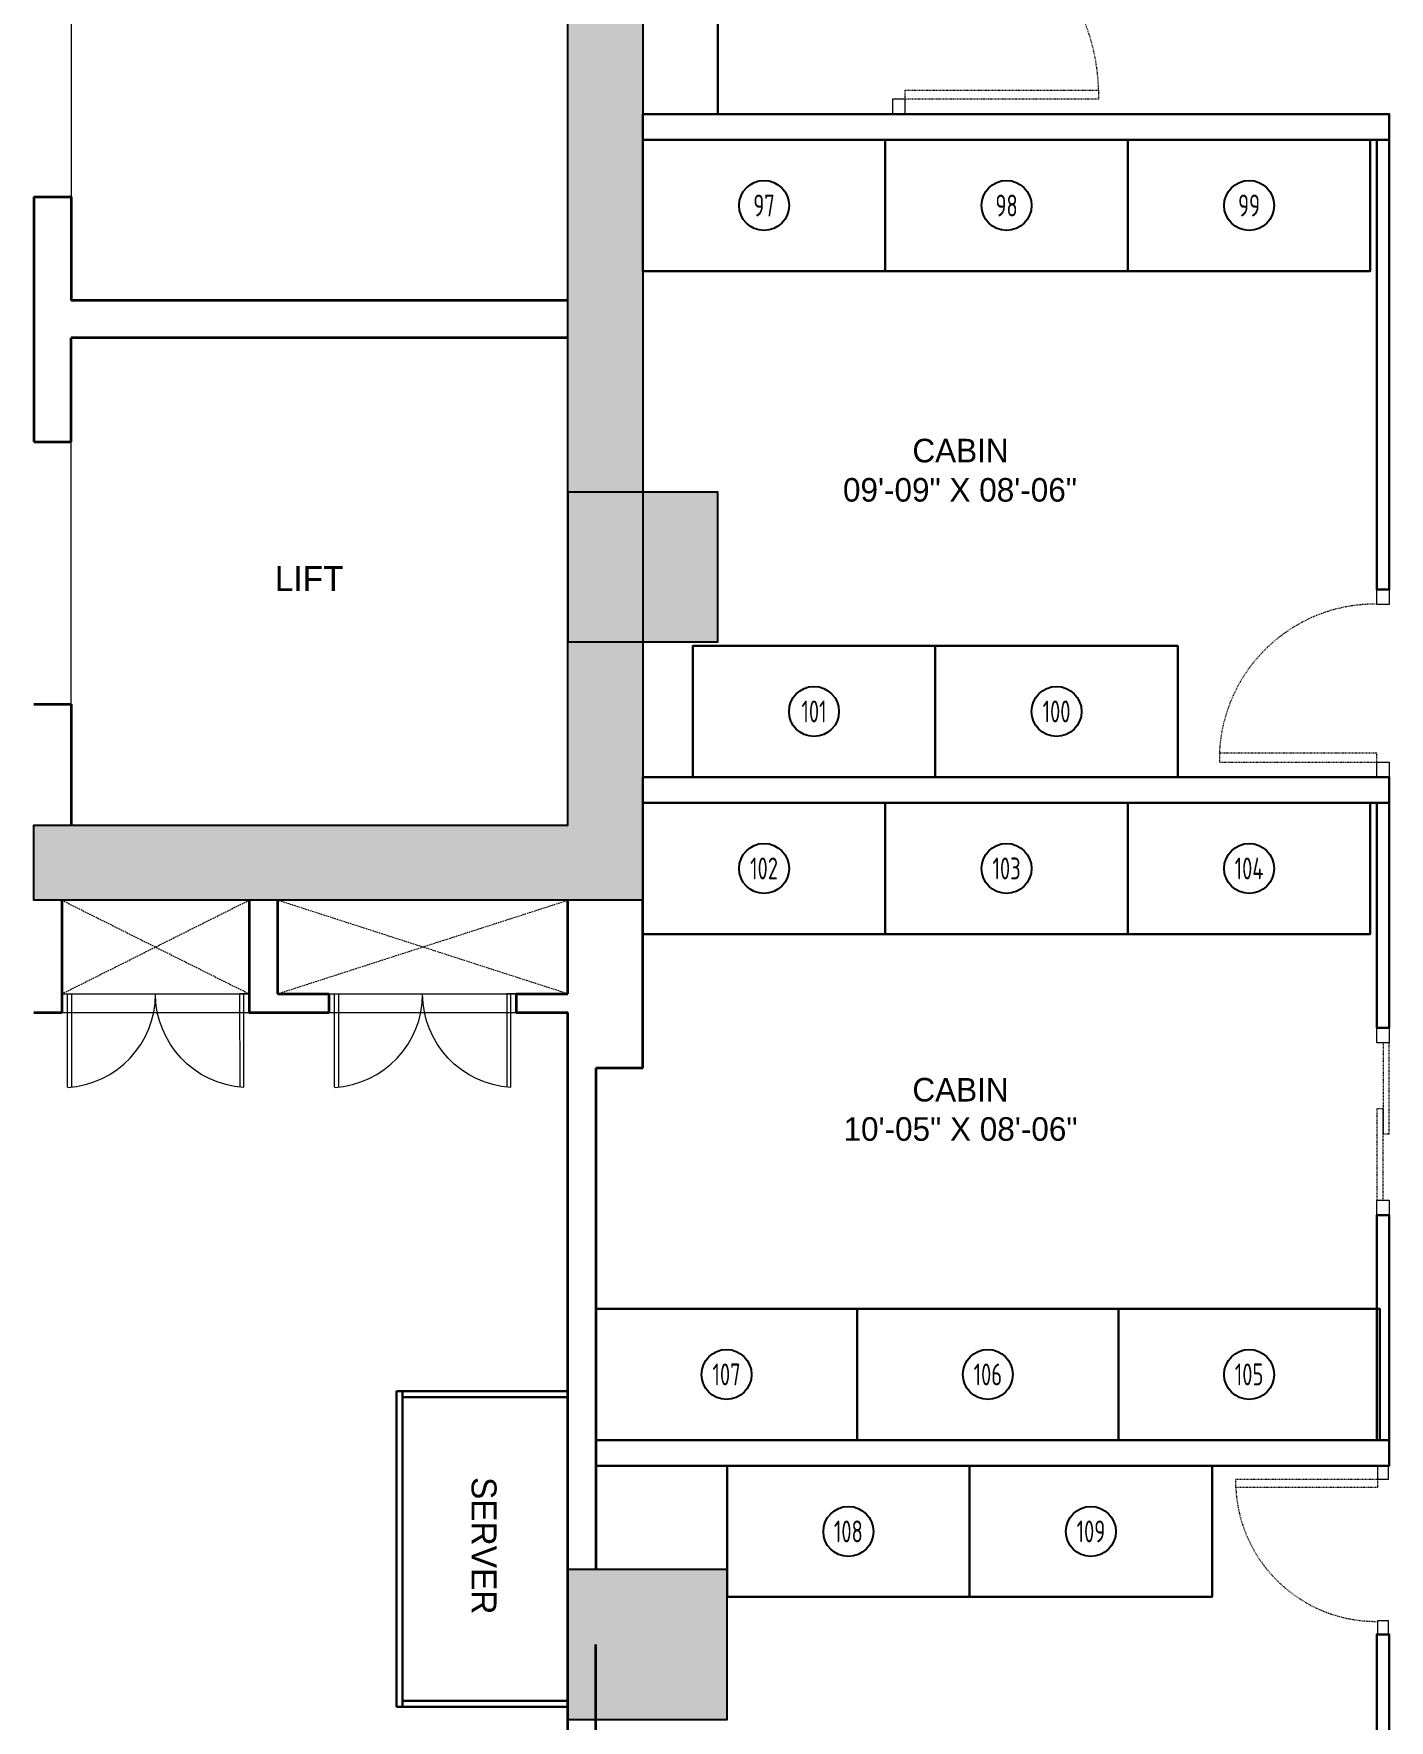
# Model space of a CAD drawing. Header units: millimetres. Extents: x 2165 to 3229, y 834 to 2305.
# Drawn here: x 2724.9 to 2941.9, y 1593.9 to 1863.9 of the extents above; entities that cross this region are included whole.
import ezdxf
from ezdxf.enums import TextEntityAlignment as Align

# ---------------------------------------------------------------- set-up
doc = ezdxf.new("R2010")
doc.units = ezdxf.units.MM
for name, pattern in [('DOT2', [0.125, 0, -0.125]), ('HIDDEN', [0.375, 0.25, -0.125]), ('HIDDEN2', [0.1875, 0.125, -0.0625])]:
    doc.linetypes.add(name, pattern=pattern)
for name, color, linetype in [('BH', 6, 'Continuous'), ('FILL', 253, 'Continuous'), ('LIFT', 222, 'Continuous'), ('STR. COL', 222, 'Continuous')]:
    doc.layers.add(name, color=color, linetype=linetype)
for name, color, linetype, lineweight in [('COL HATCH', 50, 'Continuous', 9), ('DOOR', 7, 'Continuous', 18), ('FUR', 12, 'Continuous', 30), ('g-dot', 3, 'HIDDEN', 9), ('g-dw', 3, 'Continuous', 5), ('GLASS', 174, 'Continuous', 30), ('GYPSUM PARTITION', 33, 'Continuous', 30), ('text', 5, 'Continuous', 0), ('WALL', 7, 'Continuous', 35), ('WIN', 144, 'Continuous', 15)]:
    doc.layers.add(name, color=color, linetype=linetype, lineweight=lineweight)
doc.styles.add('VIBRANT', font='BKANT.TTF')
doc.styles.add('YQ_TEXT', font='SUPEROS.SHX', dxfattribs={"width": 0.8, "bigfont": 'HZDX.SHX'})

# ---------------------------------------------------------------- blocks, each defined once
blk = doc.blocks.new('D')
at = {"color": 232}
for p, q in [((-3.07, 0), (-3.06, 29.84)), ((0, 0), (-3.07, 0))]:
    blk.add_line(p, q, dxfattribs=at)
at = {"color": 232, "const_width": 0.432}
blk.add_lwpolyline([(-1.78, 0), (-1.77, 29.95)], dxfattribs=at)
at = {"color": 232}
blk.add_arc((0, 0), 30, 93.3869, 180, dxfattribs=at)
blk = doc.blocks.new('A$C104176b6')
at = {"layer": 'g-dot', "color": 250, "linetype": 'HIDDEN2', "lineweight": 5}
blk.add_lwpolyline([(2, -3.84), (27.2, -3.84), (27.2, -2.4), (2, -2.4)], close=True, dxfattribs=at)
at = {"layer": 'g-dot', "color": 250, "linetype": 'DOT2', "lineweight": 5, "ltscale": 0.05}
blk.add_arc((2.23, -2.69), 25, 270, 357.3546, dxfattribs=at)
at = {"layer": 'g-dw'}
for points in [[(0, 0), (2, 0), (2, -2.4), (0, -2.4)], [(0, -27.6), (2, -27.6), (2, -30), (0, -30)]]:
    blk.add_lwpolyline(points, close=True, dxfattribs=at)

msp = doc.modelspace()

# ---------------------------------------------------------------- hatches: boundary and pattern name
at = {"layer": 'COL HATCH'}
h = msp.add_hatch(color=256, dxfattribs=at)
h.dxf.hatch_style = 1
h.paths.add_polyline_path([(2810.4, 1766.51), (2834.4, 1766.51), (2834.4, 1790.51), (2810.4, 1790.51)])
h = msp.add_hatch(color=256, dxfattribs=at)
h.dxf.hatch_style = 1
h.paths.add_polyline_path([(2810.4, 1594.01), (2835.9, 1594.01), (2835.9, 1618.01), (2810.4, 1618.01)])
at = {"layer": 'FILL'}
h = msp.add_hatch(color=256, dxfattribs=at)
h.dxf.hatch_style = 1
h.paths.add_polyline_path([(2822.4, 1911.17), (2822.4, 1725.17), (2810.4, 1725.17), (2810.4, 1911.17)])
h = msp.add_hatch(color=256, dxfattribs=at)
h.dxf.hatch_style = 1
h.paths.add_polyline_path([(2724.9, 1725.17), (2810.4, 1725.17), (2810.4, 1737.17), (2724.9, 1737.17)])

# ---------------------------------------------------------------- linework, layer by layer
at = {"layer": 'BH'}
for centre in [(2841.81, 1836.38), (2880.64, 1836.38), (2919.46, 1836.38), (2849.81, 1755.38), (2888.64, 1755.38), (2841.81, 1730.25), (2880.64, 1730.25), (2919.46, 1730.25), (2835.81, 1649.25), (2877.64, 1649.25), (2919.46, 1649.25), (2855.31, 1624.12), (2894.14, 1624.12)]:
    msp.add_circle(centre, 4, dxfattribs=at)
at = {"layer": 'FUR'}
for p, q in [((2782.96, 1596.01, 0), (2782.96, 1646.59, 0)), ((2782.96, 1646.59, 0), (2810.4, 1646.59, 0)), ((2783.93, 1596.01, 0), (2783.93, 1646.59, 0)), ((2783.93, 1645.59, 0), (2810.4, 1645.59, 0)), ((2810.52, 1596.01, 0), (2782.96, 1596.01, 0)), ((2783.93, 1597.01, 0), (2810.52, 1597.01, 0))]:
    msp.add_line(p, q, dxfattribs=at)
at = {"layer": 'FUR', "elevation": 0}
msp.add_lwpolyline([(2834.4, 1887.17), (2834.4, 1851)], dxfattribs=at)
for points in [[(2861.22, 1846.88), (2822.4, 1846.88), (2822.4, 1825.88), (2861.22, 1825.88)], [(2900.05, 1846.88), (2861.22, 1846.88), (2861.22, 1825.88), (2900.05, 1825.88)], [(2938.87, 1846.88), (2900.05, 1846.88), (2900.05, 1825.88), (2938.87, 1825.88)], [(2869.22, 1744.88), (2830.4, 1744.88), (2830.4, 1765.88), (2869.22, 1765.88)], [(2908.05, 1744.88), (2869.22, 1744.88), (2869.22, 1765.88), (2908.05, 1765.88)], [(2861.22, 1740.75), (2822.4, 1740.75), (2822.4, 1719.75), (2861.22, 1719.75)], [(2900.05, 1740.75), (2861.22, 1740.75), (2861.22, 1719.75), (2900.05, 1719.75)], [(2938.87, 1740.75), (2900.05, 1740.75), (2900.05, 1719.75), (2938.87, 1719.75)], [(2856.72, 1638.75), (2814.9, 1638.75), (2814.9, 1659.75), (2856.72, 1659.75)], [(2898.55, 1638.75), (2856.72, 1638.75), (2856.72, 1659.75), (2898.55, 1659.75)], [(2940.37, 1638.75), (2898.55, 1638.75), (2898.55, 1659.75), (2940.37, 1659.75)], [(2874.72, 1634.62), (2835.9, 1634.62), (2835.9, 1613.62), (2874.72, 1613.62)], [(2913.55, 1634.62), (2874.72, 1634.62), (2874.72, 1613.62), (2913.55, 1613.62)]]:
    msp.add_lwpolyline(points, close=True, dxfattribs=at)
at = {"layer": 'g-dot', "color": 250, "linetype": 'HIDDEN2', "lineweight": 5, "elevation": 0}
for points in [[(2864.4, 1854.84), (2895.37, 1854.84), (2895.37, 1853.4), (2864.4, 1853.4)], [(2941.9, 1687.75), (2941.9, 1702.35), (2940.9, 1702.35), (2940.9, 1687.75)], [(2940.9, 1677.15), (2940.9, 1691.75), (2939.9, 1691.75), (2939.9, 1677.15)], [(2940, 1631.17), (2917.32, 1631.17), (2917.32, 1632.46), (2940, 1632.46)]]:
    msp.add_lwpolyline(points, close=True, dxfattribs=at)
at = {"layer": 'g-dot', "color": 250, "linetype": 'DOT2', "lineweight": 5, "ltscale": 0.05}
for centre, radius, start, end in [((2864.42, 1854.17, 0), 30.96, 1.2535, 90.0317), ((2939.8, 1632.21, 0), 22.5, 182.6454, 270)]:
    msp.add_arc(centre, radius, start, end, dxfattribs=at)
at = {"layer": 'g-dw', "elevation": 0}
for points in [[(2862.4, 1851), (2864.4, 1851), (2864.4, 1853.4), (2862.4, 1853.4)], [(2939.9, 1704.75), (2941.9, 1704.75), (2941.9, 1702.35), (2939.9, 1702.35)], [(2939.9, 1677.15), (2941.9, 1677.15), (2941.9, 1674.75), (2939.9, 1674.75)], [(2941.8, 1634.62), (2940, 1634.62), (2940, 1632.46), (2941.8, 1632.46)], [(2941.8, 1609.78), (2940, 1609.78), (2940, 1607.62), (2941.8, 1607.62)]]:
    msp.add_lwpolyline(points, close=True, dxfattribs=at)
at = {"layer": 'GLASS', "elevation": 0}
for points in [[(2941.9, 1846.88), (2941.9, 1774.88), (2939.9, 1774.88), (2939.9, 1846.88)], [(2941.9, 1704.75), (2941.9, 1740.75), (2939.9, 1740.75), (2939.9, 1704.75), (2941.9, 1704.75)], [(2941.9, 1674.75), (2939.9, 1674.75), (2939.9, 1638.75)], [(2941.9, 1638.75), (2941.9, 1674.75)], [(2941.9, 1532.62), (2941.9, 1607.62), (2939.9, 1607.62), (2939.9, 1532.62)]]:
    msp.add_lwpolyline(points, dxfattribs=at)
at = {"layer": 'GYPSUM PARTITION', "elevation": 0}
for points in [[(2822.4, 1851), (2941.9, 1851), (2941.9, 1846.88), (2822.4, 1846.88)], [(2822.4, 1744.88), (2941.9, 1744.88), (2941.9, 1740.75), (2822.4, 1740.75)], [(2814.9, 1638.75), (2941.9, 1638.75), (2941.9, 1634.62), (2814.9, 1634.62)]]:
    msp.add_lwpolyline(points, close=True, dxfattribs=at)
at = {"layer": 'LIFT', "elevation": 0}
msp.add_lwpolyline([(2810.4, 1899.17), (2724.9, 1899.17), (2724.9, 1911.17), (2822.4, 1911.17), (2822.4, 1725.17), (2724.9, 1725.17), (2724.9, 1737.17), (2810.4, 1737.17)], close=True, dxfattribs=at)
at = {"layer": 'STR. COL', "elevation": 0}
for points in [[(2810.4, 1766.51), (2834.4, 1766.51), (2834.4, 1790.51), (2810.4, 1790.51)], [(2810.4, 1594.01), (2835.9, 1594.01), (2835.9, 1618.01), (2810.4, 1618.01)]]:
    msp.add_lwpolyline(points, close=True, dxfattribs=at)
at = {"layer": 'WALL'}
for p, q in [((2724.9, 1837.78, 0), (2724.9, 1798.56, 0)), ((2724.9, 1837.78, 0), (2730.9, 1837.78, 0)), ((2730.9, 1837.78, 0), (2730.9, 1821.17, 0)), ((2810.4, 1821.17, 0), (2730.9, 1821.17, 0)), ((2810.4, 1815.17, 0), (2730.9, 1815.17, 0)), ((2730.9, 1798.56, 0), (2730.9, 1815.17, 0)), ((2724.9, 1798.56, 0), (2730.9, 1798.56, 0)), ((2724.9, 1756.56, 0), (2730.9, 1756.56, 0)), ((2730.9, 1756.56, 0), (2730.9, 1737.17, 0)), ((2729.4, 1725.17, 0), (2729.4, 1707.17, 0)), ((2759.4, 1725.17, 0), (2759.4, 1707.17, 0)), ((2763.9, 1725.17, 0), (2763.9, 1710.17, 0)), ((2810.4, 1710.17, 0), (2810.4, 1725.17, 0)), ((2822.4, 1698.26, 0), (2822.4, 1725.17, 0)), ((2763.9, 1710.17, 0), (2772.15, 1710.17, 0)), ((2772.15, 1710.17, 0), (2772.15, 1707.17, 0)), ((2802.15, 1710.17, 0), (2810.4, 1710.17, 0)), ((2802.15, 1710.17, 0), (2802.15, 1707.17, 0)), ((2724.9, 1707.17, 0), (2729.4, 1707.17, 0)), ((2759.4, 1707.17, 0), (2772.15, 1707.17, 0)), ((2802.15, 1707.17, 0), (2810.4, 1707.17, 0)), ((2810.4, 1637.78, 0), (2810.4, 1707.17, 0)), ((2822.4, 1698.26, 0), (2814.9, 1698.26, 0)), ((2814.9, 1698.26, 0), (2814.9, 1618.01, 0)), ((2810.4, 1255.76, 0), (2810.4, 1650.26, 0)), ((2814.9, 1440.52, 0), (2814.9, 1606.01, 0))]:
    msp.add_line(p, q, dxfattribs=at)
at = {"layer": 'WIN'}
for p, q in [((2730.9, 1879.78, 0), (2730.9, 1837.78, 0)), ((2730.9, 1756.56, 0), (2730.9, 1798.56, 0)), ((2729.4, 1710.17, 0), (2759.4, 1710.17, 0)), ((2772.15, 1710.17, 0), (2802.15, 1710.17, 0)), ((2729.4, 1707.17, 0), (2759.4, 1707.17, 0)), ((2772.15, 1707.17, 0), (2802.15, 1707.17, 0))]:
    msp.add_line(p, q, dxfattribs=at)
at = {"layer": 'WIN', "linetype": 'HIDDEN'}
for p, q in [((2729.4, 1710.17, 0), (2759.4, 1725.17, 0)), ((2729.4, 1725.17, 0), (2759.4, 1710.17, 0)), ((2763.9, 1710.17, 0), (2810.4, 1725.17, 0)), ((2810.4, 1710.17, 0), (2763.9, 1725.17, 0))]:
    msp.add_line(p, q, dxfattribs=at)

# ---------------------------------------------------------------- block references
at = {"rotation": 180}
msp.add_blockref('A$C104176b6', (2941.9, 1744.88, 0), dxfattribs=at)
at = {"layer": 'DOOR'}
for p, xscale, yscale, zscale, rotation in [((2729.4, 1710.17, 0), 0.4999999999999696, 0.4999999999999696, 0.4999999999999696, 179.9999999985368), ((2759.4, 1710.17, 0), -0.4999999999999696, 0.4999999999999697, 0.4999999999999697, 180), ((2772.15, 1710.17, 0), 0.4999999999999696, 0.4999999999999696, 0.4999999999999696, 179.9999999985368), ((2802.15, 1710.17, 0), -0.4999999999999696, 0.4999999999999697, 0.4999999999999697, 180)]:
    msp.add_blockref('D', p, dxfattribs=dict(at, xscale=xscale, yscale=yscale, zscale=zscale, rotation=rotation))

# ---------------------------------------------------------------- texts
at = {"layer": 'BH', "style": 'YQ_TEXT', "width": 0.8}
for s, p in [('97', (2841.81, 1836.38)), ('98', (2880.64, 1836.38)), ('99', (2919.46, 1836.38)), ('101', (2849.81, 1755.38)), ('100', (2888.64, 1755.38)), ('102', (2841.81, 1730.25)), ('103', (2880.64, 1730.25)), ('104', (2919.46, 1730.25)), ('107', (2835.81, 1649.25)), ('106', (2877.64, 1649.25)), ('105', (2919.46, 1649.25)), ('108', (2855.31, 1624.12)), ('109', (2894.14, 1624.12))]:
    msp.add_text(s, height=3.5, dxfattribs=at).set_placement(p, align=Align.MIDDLE)
at = {"layer": 'text', "style": 'VIBRANT'}
for s, insert, char_height, width, attachment_point in [('\\pxqc;CABIN\\P\\pq*;09\'-09" X 08\'-06"', (2854.45, 1788.92, 0), 3.7704, 37.6341, 7), ('\\pxqc;LIFT', (2730.04, 1778.65, 0), 4, 77.9066, 1), ('\\pxqc;CABIN\\P10\'-05" X 08\'-06"', (2854.45, 1696.71, 0), 3.7704, 37.6341, 1)]:
    msp.add_mtext(s, dxfattribs=dict(at, insert=insert, char_height=char_height, width=width, attachment_point=attachment_point))
at = {"layer": 'text', "insert": (2798.99, 1660.78), "char_height": 4, "width": 77.9066, "attachment_point": 1, "rotation": 270, "style": 'VIBRANT'}
msp.add_mtext('\\pxqc;SERVER', dxfattribs=at)

doc.saveas('drawing.dxf')
